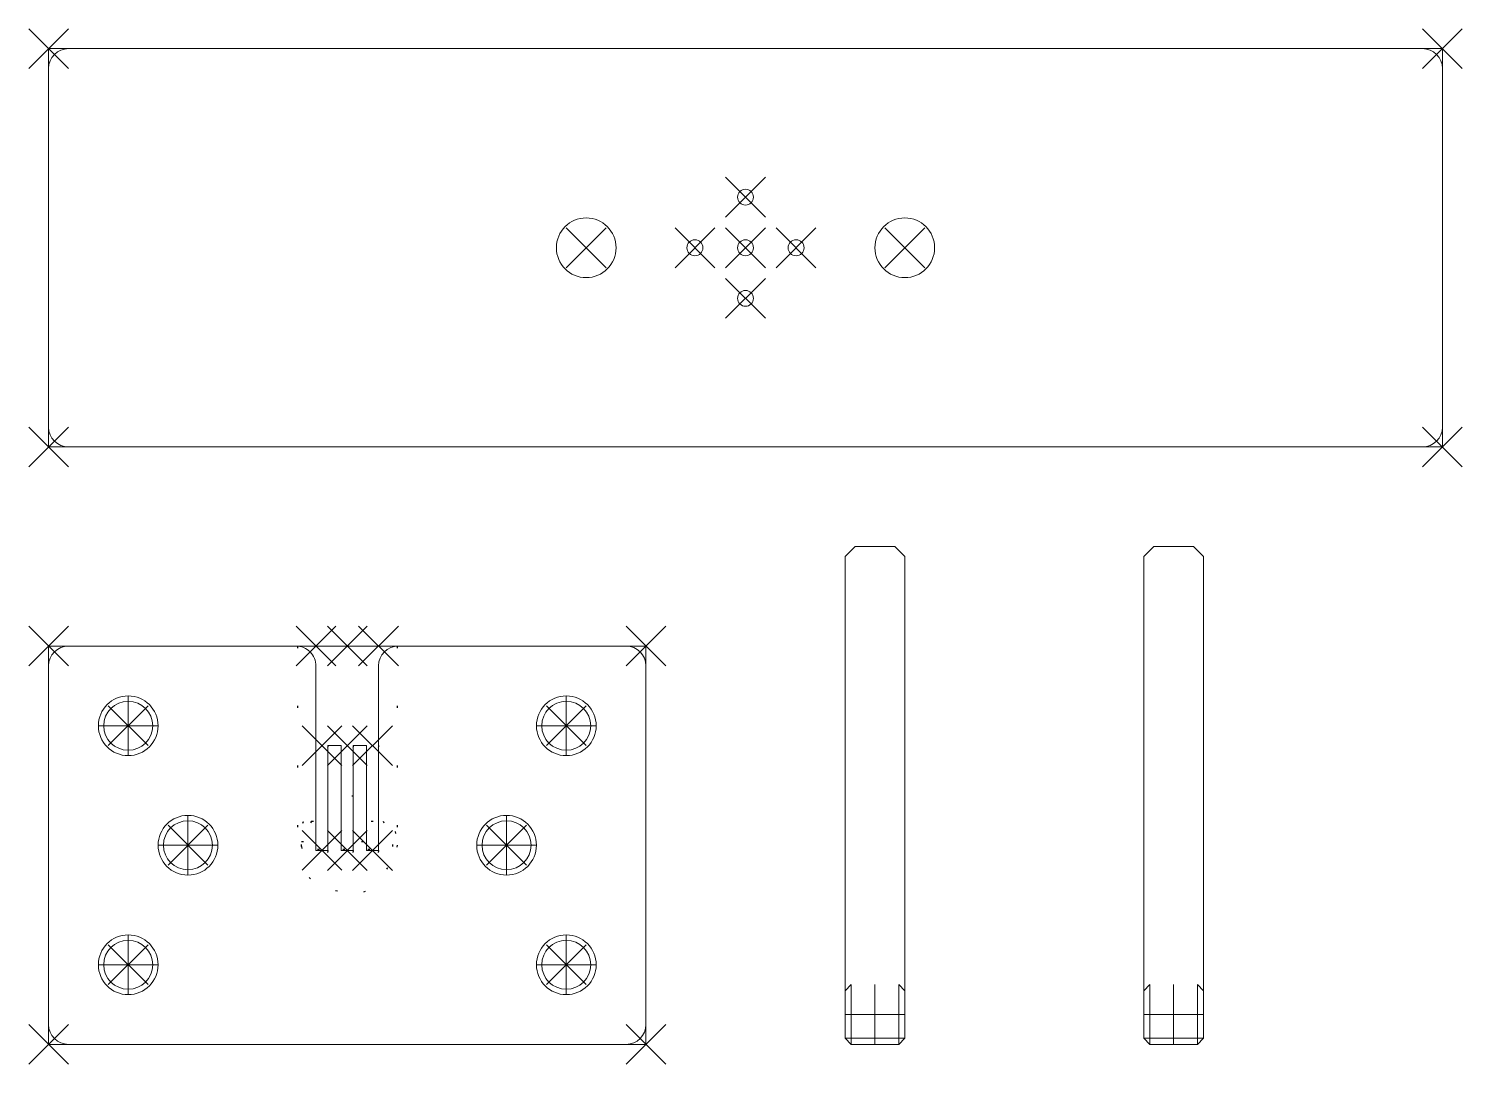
# Model space of a CAD drawing. Header units: millimetres. Extents: x 9 to 81, y 9 to 61.
import ezdxf

# ---------------------------------------------------------------- set-up
doc = ezdxf.new("R2010")
doc.units = ezdxf.units.MM
doc.linetypes.add('ACAD_ISO07W100', pattern=[3, 0.1, -2.9])
doc.linetypes.add('DASHDOT', pattern=[25.4, 12.7, -6.3, 0.1, -6.3])
for name, color, linetype, lineweight, true_color in [('0.Blocks', 7, 'Continuous', 0, 0x000000), ('1.Contour_bottom', 7, 'Continuous', 0, 0x000000), ('2.Contour_top', 7, 'Continuous', 0, 0x000000), ('9.Trace', 7, 'Continuous', 13, 0x000000)]:
    doc.layers.add(name, color=color, linetype=linetype, lineweight=lineweight, true_color=true_color)
doc.layers.add('4.Outlines', color=7, linetype='ACAD_ISO07W100', true_color=0x000000)

# ---------------------------------------------------------------- blocks, each defined once
blk = doc.blocks.new('M3')
at = {"layer": '0.Blocks', "color": 0, "linetype": 'Continuous', "lineweight": 0}
for p, q in [((0, 1.1935), (0.3, 1.5)), ((0.3, 1.5), (0.3, 0)), ((3, 1.1935), (2.7, 1.5)), ((2.7, 1.5), (2.7, 0)), ((0, 0), (0, 1.1935)), ((3, 0), (3, 1.1935)), ((0, 0), (0, -1.1935)), ((0.3, -1.5), (0.3, 0)), ((2.7, -1.5), (2.7, 0)), ((3, 0), (3, -1.1935)), ((0, -1.1935), (0.3, -1.5)), ((3, -1.1935), (0, -1.1935)), ((3, -1.1935), (2.7, -1.5)), ((0.3, -1.5), (2.7, -1.5))]:
    blk.add_line(p, q, dxfattribs=at)
at = {"layer": '0.Blocks', "color": 2, "linetype": 'Continuous', "lineweight": 0, "true_color": 0xffff00}
blk.add_line((1.5, 1.5), (1.5, -1.5), dxfattribs=at)
at = {"layer": '0.Blocks', "color": 12, "linetype": 'DASHDOT', "lineweight": 0, "true_color": 0xa50000}
blk.add_line((0, 0), (3, 0), dxfattribs=at)
blk.add_line((0, 0), (3, 0), dxfattribs=at)
blk = doc.blocks.new('M3_c')
at = {"layer": '0.Blocks', "color": 12, "linetype": 'DASHDOT', "lineweight": 0, "true_color": 0xa50000}
for p, q in [((0, 1.5), (0, -1.5)), ((-1.5, 0), (1.5, 0))]:
    blk.add_line(p, q, dxfattribs=at)
at = {"layer": '0.Blocks', "color": 0, "linetype": 'Continuous', "lineweight": 0}
for radius in [1.5, 1.23]:
    blk.add_circle((0, 0), radius, dxfattribs=at)
blk = doc.blocks.new('point_cross')
at = {"layer": '0.Blocks', "lineweight": 13}
for p, q in [((-1, 1), (1, -1)), ((1, 1), (-1, -1))]:
    blk.add_line(p, q, dxfattribs=at)

msp = doc.modelspace()

# ---------------------------------------------------------------- linework, layer by layer
at = {"layer": '1.Contour_bottom'}
for p, q in [((11, 30), (22.427, 30.001)), ((27.57, 30), (39, 30)), ((10, 11), (10, 29)), ((23.427, 25), (23.427, 29.001)), ((26.57, 25), (26.57, 29)), ((40, 29), (40, 11)), ((23.427, 19.741), (23.427, 25)), ((24.027, 19.741), (24.027, 25)), ((24.027, 25), (24.7, 25)), ((24.7, 19.74), (24.7, 25)), ((25.3, 19.74), (25.3, 25)), ((25.3, 25), (25.97, 25)), ((25.97, 19.74), (25.97, 25)), ((26.57, 19.74), (26.57, 25)), ((23.427, 19.741), (24.027, 19.741)), ((24.7, 19.74), (25.3, 19.74)), ((25.97, 19.74), (26.57, 19.74)), ((39, 10), (11, 10))]:
    msp.add_line(p, q, dxfattribs=at)
for centre, start, end in [((11, 29), 90, 180), ((22.427, 29.001), 0, 90.00714), ((27.57, 29), 90, 180), ((39, 29), 0, 90), ((11, 11), 180, 270), ((39, 11), 270, 0)]:
    msp.add_arc(centre, 1, start, end, dxfattribs=at)
at = {"layer": '2.Contour_top'}
for p, q in [((11, 60), (79, 60)), ((10, 41), (10, 59)), ((80, 59), (80, 41)), ((79, 40), (11, 40)), ((50, 34.5), (50.5, 35)), ((50.5, 35), (52.5, 35)), ((52.5, 35), (53, 34.5)), ((65, 34.5), (65.5, 35)), ((65.5, 35), (67.5, 35)), ((67.5, 35), (68, 34.5)), ((50, 12.7), (50, 34.5)), ((53, 34.5), (53, 12.7)), ((65, 12.7), (65, 34.5)), ((68, 34.5), (68, 12.7))]:
    msp.add_line(p, q, dxfattribs=at)
for centre, radius in [((45, 52.54), 0.4), ((37, 50), 1.5), ((53, 50), 1.5), ((42.46, 50), 0.4), ((45, 50), 0.4), ((47.54, 50), 0.4), ((45, 47.46), 0.4)]:
    msp.add_circle(centre, radius, dxfattribs=at)
for centre, start, end in [((11, 59), 90, 180), ((79, 59), 0, 90), ((11, 41), 180, 270), ((79, 41), 270, 0)]:
    msp.add_arc(centre, 1, start, end, dxfattribs=at)
at = {"layer": '4.Outlines'}
for p, q in [((22.499, 30.001), (22.5, 20)), ((27.5, 30), (27.5, 20)), ((23.2, 21.21), (22.71, 20.19)), ((23.2, 21.21), (26.8, 21.21)), ((26.8, 21.21), (27.29, 20.19)), ((22.71, 20.19), (27.29, 20.19)), ((22.71, 19.94), (22.71, 20.19)), ((27.29, 19.94), (27.29, 20.19))]:
    msp.add_line(p, q, dxfattribs=at)
at = {"layer": '4.Outlines', "flags": 128}
for points in [[(23.5, 19.81), (23.96, 19.81), (23.96, 20.19), (23.5, 20.19)], [(24.77, 19.81), (25.23, 19.81), (25.23, 20.19), (24.77, 20.19)], [(26.04, 19.81), (26.5, 19.81), (26.5, 20.19), (26.04, 20.19)]]:
    msp.add_lwpolyline(points, close=True, dxfattribs=at)
at = {"layer": '4.Outlines'}
for centre, radius in [((23.727, 25), 0.3), ((25, 25), 0.3), ((26.27, 25), 0.3), ((25, 20), 2.5), ((23.727, 19.741), 0.3), ((25, 19.74), 0.3), ((26.27, 19.74), 0.3)]:
    msp.add_circle(centre, radius, dxfattribs=at)
msp.add_arc((25, 19.94), 2.29, 180, 0, dxfattribs=at)
at = {"layer": '9.Trace', "lineweight": 13}
for p, q in [((10, 60), (80, 60)), ((10, 40), (10, 60)), ((80, 60), (80, 40)), ((80, 40), (10, 40)), ((10, 30), (40, 30)), ((10, 10), (10, 30)), ((40, 30), (40, 10)), ((40, 10), (10, 10))]:
    msp.add_line(p, q, dxfattribs=at)

# ---------------------------------------------------------------- block references
at = {"layer": '2.Contour_top'}
for name, p in [('M3_c', (14, 26)), ('M3_c', (36, 26)), ('M3_c', (17, 20)), ('M3_c', (33, 20)), ('M3_c', (14, 14)), ('M3_c', (36, 14)), ('M3', (50, 11.5)), ('M3', (65, 11.5))]:
    msp.add_blockref(name, p, dxfattribs=at)
at = {"layer": '9.Trace', "lineweight": 13}
for p in [(10, 60), (80, 60), (45, 52.54), (37, 50), (42.46, 50), (45, 50), (47.54, 50), (53, 50), (45, 47.46), (10, 40), (80, 40), (10, 30), (23.427, 30), (25, 30), (26.57, 30), (40, 30), (14, 26), (36, 26), (23.727, 25), (25, 25), (26.27, 25), (17, 20), (33, 20), (23.727, 19.741), (25, 19.74), (26.27, 19.74), (14, 14), (36, 14), (10, 10), (40, 10)]:
    msp.add_blockref('point_cross', p, dxfattribs=at)

doc.saveas('drawing.dxf')
